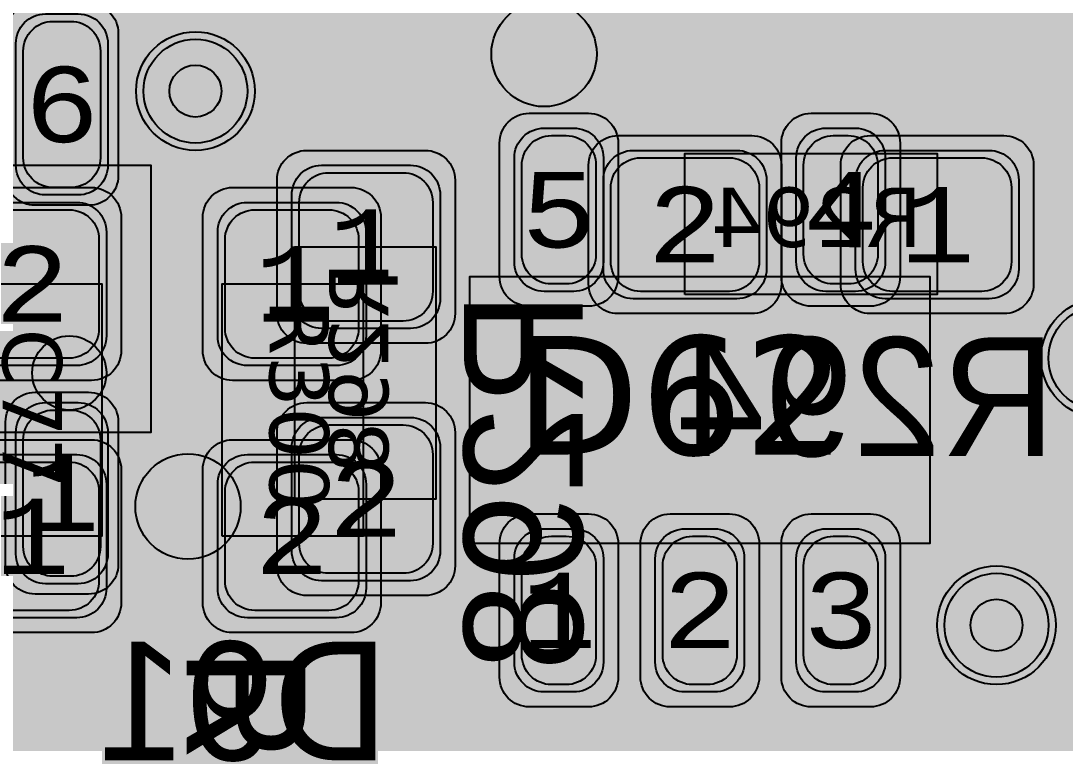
# Model space of a CAD drawing. Extents: x -28 to 199, y -61 to 255.
# Drawn here: x 108.42 to 115.46, y 153.51 to 158.37 of the extents above; entities that cross this region are included whole.
import ezdxf
from ezdxf.enums import TextEntityAlignment as Align

# ---------------------------------------------------------------- set-up
doc = ezdxf.new("R2010")
doc.units = 0
doc.header["$MEASUREMENT"] = 0
for name, color, linetype in [('ASSEMBLY_OUTLINES_BTM', 191, 'CONTINUOUS'), ('ASSEMBLY_OUTLINES_TOP', 102, 'CONTINUOUS'), ('ASSEMBLY_PART_NUMBERS_BTM', 191, 'CONTINUOUS'), ('ASSEMBLY_PART_NUMBERS_TOP', 102, 'CONTINUOUS'), ('ASSEMBLY_REF_DES_BTM', 191, 'CONTINUOUS'), ('ASSEMBLY_REF_DES_TOP', 102, 'CONTINUOUS'), ('DRILL_DRAWING', 21, 'CONTINUOUS'), ('GENERATED_SILKSCREEN_BTM', 255, 'CONTINUOUS'), ('GENERATED_SILKSCREEN_TOP', 140, 'CONTINUOUS'), ('PART_PADS_SMD_BTM', 10, 'CONTINUOUS'), ('PART_PADS_SMD_TOP', 150, 'CONTINUOUS'), ('PIN_NUMBERS_BTM', 8, 'CONTINUOUS'), ('PIN_NUMBERS_TOP', 8, 'CONTINUOUS'), ('PLACEMENT_OUTLINES_BTM', 222, 'CONTINUOUS'), ('PLACEMENT_OUTLINES_TOP', 130, 'CONTINUOUS'), ('PLANE_DATA_LAYER_TOP', 150, 'CONTINUOUS'), ('PLANE_SHAPES_LAYER_2', 230, 'CONTINUOUS'), ('PLANE_SHAPES_LAYER_3', 81, 'CONTINUOUS'), ('PLANE_SHAPES_LAYER_TOP', 150, 'CONTINUOUS'), ('SILKSCREEN_OUTLINES_BTM', 211, 'CONTINUOUS'), ('SILKSCREEN_OUTLINES_TOP', 150, 'CONTINUOUS'), ('SILKSCREEN_REF_DES_BTM', 211, 'CONTINUOUS'), ('SILKSCREEN_REF_DES_TOP', 150, 'CONTINUOUS'), ('SOLDERMASK_PADS_BTM', 12, 'CONTINUOUS'), ('SOLDERMASK_PADS_TOP', 180, 'CONTINUOUS'), ('SOLDERPASTE_PADS_BTM', 12, 'CONTINUOUS'), ('SOLDERPASTE_PADS_TOP', 180, 'CONTINUOUS'), ('TRACES_LAYER_BOTTOM', 10, 'CONTINUOUS'), ('TRACES_LAYER_TOP', 150, 'CONTINUOUS'), ('VIA_HOLES_LAYER_2', 30, 'CONTINUOUS'), ('VIA_HOLES_LAYER_3', 30, 'CONTINUOUS'), ('VIA_HOLES_LAYER_BOTTOM', 30, 'CONTINUOUS'), ('VIA_HOLES_LAYER_TOP', 30, 'CONTINUOUS'), ('VIA_PADS_LAYER_2', 230, 'CONTINUOUS'), ('VIA_PADS_LAYER_3', 81, 'CONTINUOUS'), ('VIA_PADS_LAYER_BOTTOM', 10, 'CONTINUOUS'), ('VIA_PADS_LAYER_TOP', 150, 'CONTINUOUS')]:
    doc.layers.add(name, color=color, linetype=linetype)
doc.styles.add('COURIER_NEW', font='COUR.TTF')
doc.styles.add('VERDANA', font='verdana.TTF')
doc.styles.add('VERIBEST_GERBER_0', font='txt')

msp = doc.modelspace()

# ---------------------------------------------------------------- hatches: boundary and pattern name
at = {"layer": 'ASSEMBLY_OUTLINES_BTM'}
h = msp.add_hatch(color=256, dxfattribs=at)
edge = h.paths.add_edge_path()
edge.add_arc((108.75, 156), 0.25, 0, 360)
at = {"layer": 'GENERATED_SILKSCREEN_BTM'}
h = msp.add_hatch(color=256, dxfattribs=at)
edge = h.paths.add_edge_path()
edge.add_arc((111.95, 158.15), 0.355, 0, 360)
h = msp.add_hatch(color=256, dxfattribs=at)
edge = h.paths.add_edge_path()
edge.add_arc((109.55, 155.1), 0.355, 0, 360)
at = {"layer": 'PLANE_DATA_LAYER_TOP'}
h = msp.add_hatch(color=256, dxfattribs=at)
h.paths.add_polyline_path([(133, 153.853893, -0.1385740107174842), (132.988731, 153.814013, 0.2825710428868531), (132.988731, 153.185987, -0.1385740107174842), (133, 153.146107), (133, 152.850505, -0.198909955685367), (132.977682, 152.796624), (132.047111, 151.866053, 0.1989122151386141), (131.900664, 151.5125), (131.900664, 149.0762, -0.414213562373095), (131.824464, 149), (116.917122, 149, -0.414213562373095), (116.840922, 149.0762), (116.840922, 149.076201, -0.1989099556853327), (116.86324, 149.130082), (120.011716, 152.278558, -0.2121765103081674), (120.069475, 152.300777, 2.5994044520858672), (119.500777, 152.869475, -0.0127260232625864), (119.500876, 152.865598), (119.500876, 152.865597, -0.1989099556854013), (119.478558, 152.811716), (116.06616, 149.399318, -0.1989133663344485), (116.012278, 149.377), (114.8262, 149.377, -0.414213562373095), (114.75, 149.4532), (114.75, 149.885279, -0.1989099556853327), (114.772318, 149.93916), (117.211716, 152.378558, -0.2121765103082757), (117.269475, 152.400777, 2.5994044520858672), (116.700777, 152.969475, -0.012726023262584), (116.700876, 152.965598), (116.700876, 152.965597, -0.1989099556853327), (116.678558, 152.911716), (114.880082, 151.11324, -0.6681819935815162), (114.75, 151.167121), (114.75, 155.5988, -0.414213562373095), (114.8262, 155.675), (115.246078, 155.675, -0.1860894746345807), (115.29723, 155.65528, 0.1771017640591394), (115.679123, 155.500363, -0.3837047465437007), (115.752483, 155.429575, 0.9653635895788941), (117.75, 155.499999), (117.75, 155.5, 0.4499914754165076), (116.6297, 156.492737, -0.678160657795134), (116.561875, 156.617022, 0.1458601094872009), (116.696178, 156.932387, -0.381510988498814), (116.771893, 157), (121.010758, 157, -0.5383921361414895), (121.080801, 156.893793, 1.2260197911428208), (123, 156.5), (123, 156.500003, 0.0155953760003394), (122.998055, 156.562339, -0.0155850900867968), (122.997907, 156.567086), (122.997907, 156.56709, -0.6681819935816116), (123.127989, 156.620971), (125.050682, 154.698278, -0.1989099556853327), (125.073, 154.644397), (125.073, 153.551853, -0.2121757463619228), (125.04787, 153.4953, 0.2121743865971751), (124.85, 153.050001), (124.85, 153.05, 0.9999999999999999), (126.05, 153.05), (126.05, 153.050001, 0.2121743865971751), (125.85213, 153.4953, -0.212175746361959), (125.827, 153.551853), (125.827, 154.685964, -0.1107558287851341), (125.834298, 154.718505, 0.110755040111671), (125.875, 154.899999), (125.875, 154.9, 0.1989121882725186), (125.75052, 155.20052), (124.081122, 156.869918, -0.1989099556853327), (124.058804, 156.923799), (124.058804, 156.9238, -0.414213562373095), (124.135004, 157), (125.760758, 157, -0.5383921361414895), (125.830801, 156.893793, 1.5163124244314565), (127.669199, 156.893793, -0.5383921361414894), (127.739242, 157), (128.1738, 157, -0.414213562373095), (128.25, 156.9238), (128.25, 156.3, 0.414213562373095), (128.7, 155.85), (129.3, 155.85, 0.414213562373095), (129.75, 156.3), (129.75, 156.9238, -0.414213562373095), (129.8262, 157), (130.5238, 157, -0.414213562373095), (130.6, 156.9238), (130.6, 156.7, 0.414213562373095), (131.05, 156.25), (131.75, 156.25, 0.3241649784330002), (132.177594, 156.559774, -0.7244577928817454), (132.322406, 156.559774, 0.3241649784330001), (132.75, 156.25), (132.9238, 156.25, -0.414213562373095), (133, 156.1738)], flags=0)
h.paths.add_polyline_path([(129.20000000000002, 153.2, -0.9999999999999999), (130.4, 153.2, -0.9999999999999999)], flags=0)
h.paths.add_polyline_path([(130.9, 153.5, -0.9999999999999999), (132.1, 153.5, -0.9999999999999999)], flags=0)
at = {"layer": 'PLANE_SHAPES_LAYER_2'}
h = msp.add_hatch(color=256, dxfattribs=at)
h.paths.add_polyline_path([(169.5, 129.25), (149.5, 129.25), (142.25, 122), (142.25, 90.5), (147.5, 90.5), (147.5, 80), (154, 80), (154, 69.25), (131.75, 69.25), (131.75, 73.25), (121.25, 73.25), (121.25, 81), (110.5, 81), (110.5, 125.75), (106.5, 125.75), (106.5, 128.75), (93.5, 128.75), (93.5, 120.25), (91.75, 120.25), (91.75, 121.5), (80, 121.5), (80, 118.25), (73.25, 118.25), (73.25, 124.5), (67.5, 124.5), (67.5, 128), (57.75, 128), (57.75, 120.25), (55.25, 120.25), (55.25, 121.5), (47.5, 121.5), (47.5, 119), (35, 119), (35, 134.75), (32.75, 134.75), (32.75, 159.75), (29.25, 159.75), (29.25, 175.25), (22.5, 175.25), (22.5, 195.25), (17.25, 195.25), (17.25, 198), (22.5, 198), (22.5, 216.5), (40.25, 216.5), (40.25, 235.5), (54.5, 235.5), (54.5, 254), (87.25, 254), (87.25, 236.25), (86.25, 236.25), (86.25, 228.75), (81, 228.75), (81, 218.75), (95.25, 218.75), (95.25, 194.5), (87, 194.5), (87, 172), (131.1, 172), (131.1, 208.75), (115.5, 208.75), (115.5, 213.75), (106.75, 213.75), (106.75, 218.75), (110.25, 222.25), (110.25, 226.25), (142.5, 226.25), (142.5, 221.5), (160.5, 221.5), (160.5, 240.75), (169.5, 240.75)])
h.paths.add_polyline_path([(35.5, 149.5), (41.75, 149.5), (41.75, 152), (39.25, 152), (39.25, 154), (37.75, 154), (37.75, 152), (35.5, 152)], flags=16)
h.paths.add_polyline_path([(37.5, 125.75), (37.5, 128.75), (42.75, 128.75), (42.75, 125.75)], flags=16)
h.paths.add_polyline_path([(52, 127.75), (52, 130.75), (54.25, 130.75), (54.25, 127.75)], flags=16)
h.paths.add_polyline_path([(50.75, 219.5), (50.75, 226.5), (71.75, 226.5), (71.75, 219.5)], flags=16)
h.paths.add_polyline_path([(66.5, 150.75), (66.5, 177.5), (72.25, 177.5), (72.25, 150.75)], flags=16)
h.paths.add_polyline_path([(47.25, 185.25), (73, 185.25), (73, 188.25), (70.25, 188.25), (70.25, 191), (47.25, 191)], flags=16)
h.paths.add_polyline_path([(84.5, 208), (84.5, 212.75), (85, 212.75), (85, 208)], flags=16)
h.paths.add_polyline_path([(61.5, 137.25), (87.75, 137.25), (87.75, 140.5), (84.75, 140.5), (84.75, 143), (61.5, 143)], flags=16)
h.paths.add_polyline_path([(88.75, 127), (88.75, 130), (91, 130), (91, 127)], flags=16)
h.paths.add_polyline_path([(85.5, 130.25), (85.5, 132.5), (91, 132.5), (91, 130.25)], flags=16)
h.paths.add_polyline_path([(108.75, 142.25), (135.75, 142.25), (135.75, 145.75), (132.25, 145.75), (132.25, 149), (108.75, 149)], flags=16)
h.paths.add_polyline_path([(114.25, 126.75), (140.75, 126.75), (140.75, 129.75), (137.25, 129.75), (137.25, 133), (114.25, 133)], flags=16)
h.paths.add_polyline_path([(155.25, 180.25), (166.25, 180.25), (166.25, 186.25), (152.25, 186.25), (152.25, 183), (155.25, 183)], flags=16)
at = {"layer": 'PLANE_SHAPES_LAYER_3'}
h = msp.add_hatch(color=256, dxfattribs=at)
h.paths.add_polyline_path([(169.5, 129.25), (149.5, 129.25), (142.25, 122), (142.25, 90.5), (147.5, 90.5), (147.5, 80), (154, 80), (154, 69.25), (131.75, 69.25), (131.75, 73.25), (121.25, 73.25), (121.25, 81), (110.5, 81), (110.5, 125.75), (106.5, 125.75), (106.5, 128.75), (93.5, 128.75), (93.5, 120.25), (91.75, 120.25), (91.75, 121.5), (80, 121.5), (80, 118.25), (73.25, 118.25), (73.25, 124.5), (67.5, 124.5), (67.5, 127.75), (58.25, 127.75), (58.25, 130.25), (88.75, 130.25), (88.75, 127), (91, 127), (91, 132.5), (55, 132.5), (55, 131.25), (52, 131.25), (52, 127.75), (55, 127.75), (55, 127.25), (57.75, 127.25), (57.75, 120.25), (55.25, 120.25), (55.25, 121.5), (47.5, 121.5), (47.5, 119), (35, 119), (35, 134.75), (32.75, 134.75), (32.75, 159.75), (29.25, 159.75), (29.25, 175.25), (22.5, 175.25), (22.5, 195.25), (17.25, 195.25), (17.25, 198), (22.5, 198), (22.5, 216.5), (40.25, 216.5), (40.25, 235.5), (54.5, 235.5), (54.5, 254), (87.25, 254), (87.25, 236.25), (86.25, 236.25), (86.25, 228.75), (81, 228.75), (81, 218.75), (95.25, 218.75), (95.25, 194.5), (87, 194.5), (87, 172), (131.1, 172), (131.1, 208.75), (115.5, 208.75), (115.5, 213.75), (106.75, 213.75), (106.75, 218.75), (110.25, 222.25), (110.25, 226.25), (142.5, 226.25), (142.5, 221.5), (160.5, 221.5), (160.5, 240.75), (169.5, 240.75)])
h.paths.add_polyline_path([(35.5, 149.5), (41.75, 149.5), (41.75, 152), (39.25, 152), (39.25, 154), (37.75, 154), (37.75, 152), (35.5, 152)], flags=16)
h.paths.add_polyline_path([(37.5, 125.75), (37.5, 128.75), (42.75, 128.75), (42.75, 125.75)], flags=16)
h.paths.add_polyline_path([(50.75, 219.5), (50.75, 226.5), (71.75, 226.5), (71.75, 219.5)], flags=16)
h.paths.add_polyline_path([(66.5, 150.75), (66.5, 177.5), (72.25, 177.5), (72.25, 150.75)], flags=16)
h.paths.add_polyline_path([(47.25, 185.25), (73, 185.25), (73, 188.25), (70.25, 188.25), (70.25, 191), (47.25, 191)], flags=16)
h.paths.add_polyline_path([(84.5, 208), (84.5, 212.75), (85, 212.75), (85, 208)], flags=16)
h.paths.add_polyline_path([(61.5, 137.25), (87.75, 137.25), (87.75, 140.5), (84.75, 140.5), (84.75, 143), (61.5, 143)], flags=16)
h.paths.add_polyline_path([(108.75, 142.25), (135.75, 142.25), (135.75, 145.75), (132.25, 145.75), (132.25, 149), (108.75, 149)], flags=16)
h.paths.add_polyline_path([(114.25, 126.75), (140.75, 126.75), (140.75, 129.75), (137.25, 129.75), (137.25, 133), (114.25, 133)], flags=16)
h.paths.add_polyline_path([(155.25, 180.25), (166.25, 180.25), (166.25, 186.25), (152.25, 186.25), (152.25, 183), (155.25, 183)], flags=16)
at = {"layer": 'SILKSCREEN_OUTLINES_BTM'}
h = msp.add_hatch(color=256, dxfattribs=at)
edge = h.paths.add_edge_path()
edge.add_arc((111.95, 158.15), 0.355, 0, 360)
h = msp.add_hatch(color=256, dxfattribs=at)
edge = h.paths.add_edge_path()
edge.add_arc((109.55, 155.1), 0.355, 0, 360)
at = {"layer": 'VIA_HOLES_LAYER_2'}
h = msp.add_hatch(color=256, dxfattribs=at)
edge = h.paths.add_edge_path()
edge.add_arc((109.6, 157.9), 0.175, 0, 360)
h = msp.add_hatch(color=256, dxfattribs=at)
edge = h.paths.add_edge_path()
edge.add_arc((115, 154.3), 0.175, 0, 360)
at = {"layer": 'VIA_HOLES_LAYER_3'}
h = msp.add_hatch(color=256, dxfattribs=at)
edge = h.paths.add_edge_path()
edge.add_arc((109.6, 157.9), 0.175, 0, 360)
h = msp.add_hatch(color=256, dxfattribs=at)
edge = h.paths.add_edge_path()
edge.add_arc((115, 154.3), 0.175, 0, 360)
at = {"layer": 'VIA_HOLES_LAYER_BOTTOM'}
h = msp.add_hatch(color=256, dxfattribs=at)
edge = h.paths.add_edge_path()
edge.add_arc((109.6, 157.9), 0.175, 0, 360)
h = msp.add_hatch(color=256, dxfattribs=at)
edge = h.paths.add_edge_path()
edge.add_arc((115, 154.3), 0.175, 0, 360)
at = {"layer": 'VIA_HOLES_LAYER_TOP'}
h = msp.add_hatch(color=256, dxfattribs=at)
edge = h.paths.add_edge_path()
edge.add_arc((109.6, 157.9), 0.175, 0, 360)
h = msp.add_hatch(color=256, dxfattribs=at)
edge = h.paths.add_edge_path()
edge.add_arc((115, 154.3), 0.175, 0, 360)

# ---------------------------------------------------------------- linework, layer by layer
at = {"layer": 'ASSEMBLY_OUTLINES_BTM'}
for points in [[(112.9, 156.53), (112.9, 157.48), (114.6, 157.48), (114.6, 156.53)], [(110.27, 155.15), (110.27, 156.85), (111.22, 156.85), (111.22, 155.15)]]:
    msp.add_lwpolyline(points, close=True, dxfattribs=at)
at = {"layer": 'ASSEMBLY_OUTLINES_BTM', "const_width": 0.1}
msp.add_lwpolyline([(106.2, 155.6), (106.2, 157.4), (109.3, 157.4), (109.3, 155.6)], close=True, dxfattribs=at)
at = {"layer": 'ASSEMBLY_OUTLINES_BTM'}
msp.add_circle((108.75, 156), 0.25, dxfattribs=at)
at = {"layer": 'ASSEMBLY_OUTLINES_TOP', "const_width": 0.1}
msp.add_lwpolyline([(111.45, 154.85), (111.45, 156.65), (114.55, 156.65), (114.55, 154.85)], close=True, dxfattribs=at)
at = {"layer": 'ASSEMBLY_OUTLINES_TOP'}
for points in [[(108.02, 154.9), (108.02, 156.6), (108.97, 156.6), (108.97, 154.9)], [(109.78, 154.9), (109.78, 156.6), (110.73, 156.6), (110.73, 154.9)]]:
    msp.add_lwpolyline(points, close=True, dxfattribs=at)
at = {"layer": 'GENERATED_SILKSCREEN_BTM', "const_width": 0.15}
for points in [[(114.042098, 157.480005, 1.22306e-05), (114.042089, 157.479995), (113.457911, 157.479995, 1.22306e-05), (113.457902, 157.480005), (114.042098, 157.480005)], [(109.300005, 155.6, -0.4142135624), (109.3, 155.599995), (109.085, 155.599995), (109.085, 155.6), (109.085, 155.600005), (109.299995, 155.600005), (109.299995, 157.399995), (109.085, 157.399995), (109.085, 157.4), (109.085, 157.400005), (109.3, 157.400005, -0.4142135624), (109.300005, 157.4), (109.300005, 155.6)], [(114.033844, 156.529995), (113.466156, 156.529995, 1.1642e-05), (113.466164, 156.530005), (114.033836, 156.530005, 1.1642e-05), (114.033844, 156.529995)], [(110.270005, 155.707911, 1.22306e-05), (110.269995, 155.707902), (110.269995, 156.292098, 1.22306e-05), (110.270005, 156.292089), (110.270005, 155.707911)], [(111.220005, 155.716156, 1.1642e-05), (111.219995, 155.716164), (111.219995, 156.283836, 1.1642e-05), (111.220005, 156.283844), (111.220005, 155.716156)], [(115.292805, 155.442399), (115.291205, 155.435999, -0.1622776613), (115.291204, 155.435996), (115.287204, 155.431996, -0.2617450021), (115.287199, 155.431995), (115.282404, 155.429597, -0.1845275529), (115.282401, 155.429595), (115.276801, 155.428795, -0.095414573), (115.276799, 155.428795), (115.270401, 155.429595, -0.1454891695), (115.270398, 155.429595), (115.264799, 155.431995, -0.1622776602), (115.264796, 155.431996), (115.260796, 155.435996, -0.1622776609), (115.260795, 155.435999), (115.259195, 155.442399), (115.259195, 155.810395), (114.883204, 155.810395), (114.752005, 155.437598, -0.2052577021), (114.752002, 155.437595), (114.748805, 155.432, -0.2534505533), (114.748802, 155.431996), (114.743204, 155.428797, -0.1845275529), (114.743201, 155.428795), (114.737601, 155.427995, -0.0954145724), (114.737599, 155.427995), (114.731999, 155.429595, -0.1845275529), (114.731996, 155.429597), (114.727201, 155.431995, -0.2617450015), (114.727196, 155.431996), (114.723196, 155.435996, -0.1622776609), (114.723195, 155.435999), (114.721595, 155.441599), (114.721595, 155.441601), (114.722395, 155.448001), (114.722395, 155.448002), (114.853594, 155.820799), (114.725597, 155.922396), (114.723198, 155.923995, -0.2534505541), (114.723195, 155.923999), (114.722395, 155.927997, -0.049388989), (114.722395, 155.927998), (114.720795, 155.931998), (114.720795, 155.931999), (114.719995, 155.935999), (114.719995, 156.100801), (114.720795, 156.104801, -0.1622776602), (114.720796, 156.104804), (114.722395, 156.107202), (114.722395, 156.1096, -0.2133768066), (114.722396, 156.109604), (114.723196, 156.110404, -0.2617450021), (114.723201, 156.110405), (114.724797, 156.111203), (114.725595, 156.1128, -0.2360679778), (114.725597, 156.112804), (114.861596, 156.223203, -0.1622776594), (114.861598, 156.223205), (114.865598, 156.224805, -0.099019513), (114.8656, 156.224805), (114.868799, 156.225605), (114.871999, 156.226405, -0.0990195136), (114.872001, 156.226405), (115.275199, 156.226405, -0.0990195136), (115.275201, 156.226405), (115.282401, 156.224805, -0.184527552), (115.282404, 156.224803), (115.287203, 156.220804, -0.0710678117), (115.287204, 156.220803), (115.291155, 156.216062, 6.8851e-06), (115.291151, 156.216051), (115.287196, 156.220796), (115.282398, 156.224795), (115.275199, 156.226395), (114.872001, 156.226395), (114.868801, 156.225595), (114.865603, 156.224795, -0.049388989), (114.865602, 156.224795), (114.861602, 156.223195), (114.725603, 156.112796), (114.724805, 156.1112, -0.2534505542), (114.724802, 156.111196), (114.723205, 156.110397, -0.0710678119), (114.723204, 156.110396), (114.722405, 156.109597), (114.722405, 156.1072, -0.1622776597), (114.722404, 156.107197), (114.720805, 156.104798), (114.720005, 156.100799), (114.720005, 155.936001), (114.720805, 155.932003, -0.0493889889), (114.720805, 155.932002), (114.722405, 155.928002), (114.722405, 155.928001), (114.723205, 155.924003), (114.725603, 155.922404), (114.853602, 155.820805, -0.3066784421), (114.853605, 155.8208), (114.853605, 155.820798), (114.722405, 155.447998), (114.721605, 155.4416), (114.723204, 155.436004), (114.727204, 155.432004, -0.0710678114), (114.727205, 155.432003), (114.732, 155.429605, -0.0493889887), (114.732001, 155.429605), (114.7376, 155.428005), (114.743199, 155.428805, -0.0493889887), (114.7432, 155.428805), (114.748797, 155.432003), (114.751995, 155.4376), (114.751995, 155.437602), (114.883195, 155.810402, -0.3615435626), (114.883201, 155.810405), (115.2592, 155.810405, -0.4142135624), (115.259205, 155.8104), (115.259205, 155.442401), (115.260804, 155.436004), (115.264804, 155.432004), (115.270402, 155.429605), (115.2768, 155.428805), (115.282399, 155.429605, -0.0493889887), (115.2824, 155.429605), (115.287195, 155.432003, -0.0710678114), (115.287196, 155.432004), (115.291196, 155.436004), (115.292795, 155.442401), (115.292795, 155.978307, 2.02835e-05), (115.292805, 155.978274), (115.292805, 155.442399)]]:
    msp.add_lwpolyline(points, format="xyb", dxfattribs=at)
for points in [[(111.7108, 155.8752), (111.7092, 155.8728), (111.7052, 155.872), (111.7012, 155.8696), (111.6972, 155.8696), (111.5324, 155.8696), (111.5284, 155.8696), (111.526, 155.872), (111.5236, 155.872), (111.5228, 155.8728), (111.522, 155.8736), (111.5196, 155.8752), (111.41, 156.0112), (111.4084, 156.0152), (111.4076, 156.0176), (111.4068, 156.0216), (111.4068, 156.4248), (111.4084, 156.432), (111.4124, 156.436), (111.4172, 156.4408), (111.4228, 156.4424), (112.1908, 156.4424), (112.1972, 156.4408), (112.2012, 156.4368), (112.2036, 156.432), (112.2044, 156.4264), (112.2036, 156.42), (112.2012, 156.4144), (112.1972, 156.4104), (112.1908, 156.4088), (111.8228, 156.4088), (111.8228, 156.0328), (112.1956, 155.9016), (112.2012, 155.8984), (112.2044, 155.8928), (112.2052, 155.8864), (112.2036, 155.8816), (112.2012, 155.8768), (112.1964, 155.8728), (112.1916, 155.8704), (112.1852, 155.872), (111.8124, 156.0032), (111.7108, 155.8752)], [(111.4396, 156.4088), (111.4396, 156.0256), (111.5404, 155.9016), (111.6892, 155.9016), (111.7908, 156.0256), (111.7908, 156.4088), (111.4396, 156.4088)], [(112.5384, 155.4424), (112.5376, 155.436), (112.5336, 155.432), (112.528, 155.4296), (112.5224, 155.4288), (112.5168, 155.4296), (112.512, 155.432), (112.508, 155.436), (112.5064, 155.4424), (112.5064, 155.6848), (112.4688, 155.6848), (112.4632, 155.6864), (112.4584, 155.6896), (112.456, 155.6952), (112.4552, 155.7008), (112.456, 155.7072), (112.4584, 155.7128), (112.4632, 155.7168), (112.4688, 155.7176), (112.5064, 155.7176), (112.5064, 156.188), (112.5072, 156.192), (112.5096, 156.1952), (112.5128, 156.1984), (112.5168, 156.2008), (112.5216, 156.2024), (112.5264, 156.2032), (112.5304, 156.2024), (112.5344, 156.1992), (113.02, 155.7136), (113.0232, 155.7088), (113.0248, 155.704), (113.024, 155.6992), (113.0208, 155.6936), (113.0192, 155.6896), (113.016, 155.6872), (113.0128, 155.6856), (113.0088, 155.6848), (112.5384, 155.6848), (112.5384, 155.4424)], [(112.9688, 155.7176), (112.5384, 156.1464), (112.5384, 155.7176), (112.9688, 155.7176)], [(113.6384, 155.4296), (113.7728, 155.5392), (113.7752, 155.5408), (113.7768, 155.5432), (113.7776, 155.548), (113.7768, 155.5536), (113.7744, 155.5592), (113.7704, 155.5632), (113.7656, 155.5664), (113.76, 155.5672), (113.7544, 155.5656), (113.624, 155.4592), (113.3656, 155.4592), (113.2408, 155.56), (113.2408, 155.8472), (113.3496, 155.7592), (113.3528, 155.7576), (113.3536, 155.7568), (113.356, 155.756), (113.3592, 155.756), (113.6288, 155.756), (113.632, 155.756), (113.6368, 155.7576), (113.6384, 155.7592), (113.7728, 155.868), (113.7752, 155.8688), (113.776, 155.8704), (113.7776, 155.8728), (113.7792, 155.8784), (113.78, 155.8816), (113.78, 156.1008), (113.7792, 156.1048), (113.7776, 156.108), (113.776, 156.1104), (113.7752, 156.1112), (113.7728, 156.1136), (113.6384, 156.2232), (113.6352, 156.224), (113.6336, 156.2248), (113.632, 156.2256), (113.6288, 156.2264), (113.3592, 156.2264), (113.356, 156.2256), (113.3544, 156.2248), (113.352, 156.224), (113.3488, 156.2232), (113.2144, 156.1136), (113.212, 156.1096), (113.2112, 156.1064), (113.2096, 156.104), (113.2088, 156.1008), (113.2088, 155.552), (113.2096, 155.5496), (113.2112, 155.544), (113.212, 155.5424), (113.2144, 155.5392), (113.3488, 155.4296), (113.3528, 155.428), (113.3536, 155.4272), (113.356, 155.4272), (113.3568, 155.4264), (113.3576, 155.4264), (113.3592, 155.4264), (113.6288, 155.4264), (113.632, 155.4272), (113.6352, 155.428), (113.6384, 155.4296)], [(113.7472, 156.0928), (113.7472, 155.8896), (113.624, 155.788), (113.3656, 155.788), (113.2408, 155.8896), (113.2408, 156.0928), (113.3656, 156.1936), (113.624, 156.1936), (113.7472, 156.0928)], [(114.1048, 156.2232), (113.9704, 156.1136), (113.968, 156.1096), (113.9672, 156.1064), (113.9656, 156.104), (113.9648, 156.1008), (113.9648, 155.9912), (113.9656, 155.988), (113.9672, 155.9832), (113.968, 155.9792), (113.9704, 155.9776), (114.5032, 155.5448), (114.5032, 155.4592), (113.9808, 155.4592), (113.9752, 155.4576), (113.9704, 155.4544), (113.968, 155.4488), (113.9672, 155.4424), (113.968, 155.4368), (113.9704, 155.4312), (113.9752, 155.428), (113.9808, 155.4264), (114.52, 155.4264), (114.5264, 155.428), (114.5304, 155.432), (114.5344, 155.436), (114.536, 155.4424), (114.536, 155.552), (114.5352, 155.5544), (114.5336, 155.56), (114.532, 155.5624), (114.5312, 155.564), (114.5288, 155.5656), (113.9968, 155.9992), (113.9968, 156.0928), (114.1216, 156.1936), (114.38, 156.1936), (114.5104, 156.0872), (114.516, 156.0856), (114.5216, 156.0864), (114.5264, 156.0888), (114.5304, 156.0936), (114.5328, 156.0984), (114.5336, 156.104), (114.5328, 156.1096), (114.5312, 156.112), (114.5288, 156.1136), (114.3944, 156.2232), (114.3912, 156.224), (114.3896, 156.2248), (114.388, 156.2256), (114.3848, 156.2264), (114.1152, 156.2264), (114.112, 156.2256), (114.1104, 156.2248), (114.108, 156.224), (114.1048, 156.2232)], [(115.2592, 156.1936), (114.8768, 156.1936), (114.752, 156.0928), (114.752, 155.944), (114.8768, 155.8424), (115.2592, 155.8424), (115.2592, 156.1936)], [(111.41, 155.2544), (111.5196, 155.12), (111.5236, 155.1176), (111.5268, 155.1168), (111.5292, 155.1152), (111.5324, 155.1144), (111.642, 155.1144), (111.6444, 155.1152), (111.65, 155.1168), (111.654, 155.1176), (111.6556, 155.12), (112.0884, 155.6528), (112.174, 155.6528), (112.174, 155.1304), (112.1756, 155.1248), (112.1788, 155.12), (112.1844, 155.1176), (112.1908, 155.1168), (112.1964, 155.1176), (112.202, 155.12), (112.2052, 155.1248), (112.2068, 155.1304), (112.2068, 155.6696), (112.2052, 155.676), (112.2012, 155.68), (112.1972, 155.684), (112.1908, 155.6856), (112.0812, 155.6856), (112.0788, 155.6848), (112.0732, 155.6832), (112.0708, 155.6816), (112.0692, 155.68), (112.0676, 155.6784), (111.634, 155.1464), (111.5404, 155.1464), (111.4396, 155.2712), (111.4396, 155.5296), (111.546, 155.66), (111.5476, 155.6656), (111.5468, 155.6704), (111.5444, 155.676), (111.5396, 155.6792), (111.5348, 155.6824), (111.5292, 155.6832), (111.5236, 155.6824), (111.5196, 155.6784), (111.41, 155.544), (111.4092, 155.5408), (111.4084, 155.5384), (111.4076, 155.5376), (111.4068, 155.5344), (111.4068, 155.2648), (111.4076, 155.2616), (111.4076, 155.2608), (111.4084, 155.26), (111.4092, 155.2576), (111.41, 155.2544)], [(112.2036, 154.788), (112.094, 154.9224), (112.09, 154.9264), (112.0852, 154.9272), (112.0796, 154.9264), (112.074, 154.9232), (112.07, 154.92), (112.0668, 154.9144), (112.066, 154.9096), (112.0676, 154.904), (112.174, 154.7736), (112.174, 154.5152), (112.0732, 154.3904), (111.786, 154.3904), (111.874, 154.4992), (111.8756, 154.5024), (111.8764, 154.5032), (111.8772, 154.5056), (111.8772, 154.5088), (111.8772, 154.7784), (111.8772, 154.7816), (111.8756, 154.7864), (111.874, 154.788), (111.7652, 154.9224), (111.7644, 154.924), (111.7628, 154.9256), (111.7604, 154.9272), (111.7548, 154.9288), (111.7516, 154.9296), (111.5324, 154.9296), (111.5284, 154.9288), (111.5252, 154.9272), (111.5228, 154.9256), (111.522, 154.924), (111.5196, 154.9224), (111.41, 154.788), (111.4092, 154.7848), (111.4084, 154.7824), (111.4076, 154.7816), (111.4068, 154.7784), (111.4068, 154.5088), (111.4076, 154.5056), (111.4076, 154.5048), (111.4084, 154.504), (111.4092, 154.5016), (111.41, 154.4984), (111.5196, 154.364), (111.5236, 154.3616), (111.5268, 154.3608), (111.5292, 154.3592), (111.5324, 154.3584), (112.0812, 154.3584), (112.0836, 154.3592), (112.0892, 154.3608), (112.0908, 154.3616), (112.094, 154.364), (112.2036, 154.4984), (112.2052, 154.5024), (112.206, 154.5032), (112.206, 154.5048), (112.2068, 154.5064), (112.2068, 154.5072), (112.2068, 154.5088), (112.2068, 154.7784), (112.206, 154.7816), (112.2052, 154.7848), (112.2036, 154.788)], [(111.5404, 154.8968), (111.7436, 154.8968), (111.8452, 154.7736), (111.8452, 154.5152), (111.7436, 154.3904), (111.5404, 154.3904), (111.4396, 154.5152), (111.4396, 154.7736), (111.5404, 154.8968)], [(108.9936, 153.4092), (108.9936, 154.1604), (108.9944, 154.166), (108.9968, 154.17), (109.0008, 154.1724), (109.0064, 154.1732), (109.0104, 154.174), (109.0144, 154.174), (109.0176, 154.1724), (109.0208, 154.1692), (109.1768, 153.95), (109.1784, 153.9468), (109.1792, 153.9444), (109.1792, 153.9388), (109.1768, 153.934), (109.1728, 153.93), (109.168, 153.9268), (109.1624, 153.9252), (109.1592, 153.9252), (109.1568, 153.926), (109.1528, 153.9308), (109.0248, 154.11), (109.0248, 153.4092)], [(109.6216, 153.4092), (109.4968, 153.51), (109.4968, 153.7972), (109.6056, 153.7092), (109.6088, 153.7076), (109.6096, 153.7068), (109.612, 153.706), (109.6152, 153.706), (109.8848, 153.706), (109.888, 153.706), (109.8928, 153.7076), (109.8944, 153.7092), (110.0288, 153.818), (110.0312, 153.8188), (110.032, 153.8204), (110.0336, 153.8228), (110.0352, 153.8284), (110.036, 153.8316), (110.036, 154.0508), (110.0352, 154.0548), (110.0336, 154.058), (110.032, 154.0604), (110.0312, 154.0612), (110.0288, 154.0636), (109.8944, 154.1732), (109.8912, 154.174), (109.8896, 154.1748), (109.888, 154.1756), (109.8848, 154.1764), (109.6152, 154.1764), (109.612, 154.1756), (109.6104, 154.1748), (109.608, 154.174), (109.6048, 154.1732), (109.4704, 154.0636), (109.468, 154.0596), (109.4672, 154.0564), (109.4656, 154.054), (109.4648, 154.0508), (109.4648, 153.502), (109.4656, 153.4996), (109.4672, 153.494), (109.468, 153.4924), (109.4704, 153.4892), (109.6048, 153.3796)], [(110.3616, 153.3796), (110.2264, 153.4892), (110.224, 153.4924), (110.2232, 153.494), (110.2216, 153.498), (110.2208, 153.502), (110.2208, 154.0508), (110.2216, 154.0548), (110.2232, 154.0572), (110.2232, 154.0596), (110.2248, 154.0604), (110.2256, 154.0612), (110.2264, 154.0628), (110.3616, 154.1732)], [(110.3616, 154.1732), (110.3656, 154.1748), (110.3688, 154.1756), (110.372, 154.1764), (110.7768, 154.1764), (110.7824, 154.1748), (110.7872, 154.1708), (110.7912, 154.166), (110.7928, 154.1604), (110.7928, 153.3924)], [(110.0032, 154.0428), (110.0032, 153.8396), (109.88, 153.738), (109.6216, 153.738), (109.4968, 153.8396), (109.4968, 154.0428), (109.6216, 154.1436), (109.88, 154.1436), (110.0032, 154.0428)], [(110.7592, 154.1436), (110.3776, 154.1436), (110.2528, 154.0428), (110.2528, 153.51), (110.3776, 153.4092), (110.7592, 153.4092), (110.7592, 154.1436)], [(111.702, 153.6368), (111.7788, 153.6624), (111.8556, 153.6368), (111.858, 153.6368), (111.8612, 153.636), (112.1084, 153.636), (112.1108, 153.636), (112.1132, 153.6368), (112.1164, 153.6376), (112.1196, 153.6408), (112.202, 153.7208), (112.2052, 153.724), (112.206, 153.7288), (112.2068, 153.732), (112.2068, 154.0256), (112.2068, 154.028), (112.206, 154.0304), (112.2052, 154.0336), (112.202, 154.0368), (112.1196, 154.1168), (112.1164, 154.12), (112.1132, 154.1216), (112.1084, 154.1216), (111.8612, 154.1216), (111.858, 154.1216), (111.8564, 154.1216), (111.8556, 154.1208), (111.7788, 154.0952), (111.702, 154.1208), (111.7012, 154.1216), (111.6964, 154.1216), (111.5044, 154.1216), (111.5012, 154.1216), (111.4972, 154.12), (111.4932, 154.1168), (111.4108, 154.0368), (111.4084, 154.0336), (111.4076, 154.0304), (111.4068, 154.028), (111.4068, 154.0256), (111.4068, 153.732), (111.4076, 153.7288), (111.4084, 153.724), (111.4108, 153.7208), (111.4932, 153.6408), (111.498, 153.6376), (111.5012, 153.6368), (111.5044, 153.636), (111.6964, 153.636), (111.6996, 153.636), (111.7012, 153.6368), (111.702, 153.6368)], [(111.5132, 154.0896), (111.6948, 154.0896), (111.7636, 154.068), (111.7636, 153.6912), (111.6948, 153.668), (111.5132, 153.668), (111.4396, 153.7384), (111.4396, 154.0176), (111.5132, 154.0896)], [(111.8644, 154.0896), (112.1012, 154.0896), (112.174, 154.0176), (112.174, 153.7384), (112.1012, 153.668), (111.8644, 153.668), (111.7956, 153.6912), (111.7956, 154.068), (111.8644, 154.0896)], [(109.8944, 153.3796), (110.0288, 153.4892), (110.0312, 153.4908), (110.0328, 153.4932), (110.0336, 153.498), (110.0328, 153.5036), (110.0304, 153.5092), (110.0264, 153.5132), (110.0216, 153.5164), (110.016, 153.5172), (110.0104, 153.5156), (109.88, 153.4092)]]:
    msp.add_lwpolyline(points, dxfattribs=at)
at = {"layer": 'GENERATED_SILKSCREEN_BTM'}
for centre in [(111.95, 158.15), (109.55, 155.1)]:
    msp.add_circle(centre, 0.355, dxfattribs=at)
at = {"layer": 'GENERATED_SILKSCREEN_TOP', "const_width": 0.15}
for points in [[(111.693828, 156.649995), (111.450005, 156.649995), (111.450005, 154.850005), (111.693828, 154.850005, 9.7912e-06), (111.693824, 154.849995), (111.45, 154.849995, -0.4142135624), (111.449995, 154.85), (111.449995, 156.65, -0.4142135624), (111.45, 156.650005), (111.693824, 156.650005, 9.7912e-06), (111.693828, 156.649995)], [(113.593828, 156.649995), (112.406172, 156.649995, 9.7912e-06), (112.406176, 156.650005), (113.593824, 156.650005, 9.7912e-06), (113.593828, 156.649995)], [(114.550005, 154.85, -0.4142135624), (114.55, 154.849995), (114.306176, 154.849995, 9.7912e-06), (114.306172, 154.850005), (114.549995, 154.850005), (114.549995, 156.649995), (114.306172, 156.649995, 9.7912e-06), (114.306176, 156.650005), (114.55, 156.650005, -0.4142135624), (114.550005, 156.65), (114.550005, 154.85)], [(108.970005, 155.466156, 1.1642e-05), (108.969995, 155.466164), (108.969995, 156.033836, 1.1642e-05), (108.970005, 156.033844), (108.970005, 155.466156)], [(109.780005, 155.466164, 1.1642e-05), (109.779995, 155.466156), (109.779995, 156.033844, 1.1642e-05), (109.780005, 156.033836), (109.780005, 155.466164)], [(110.730005, 155.457902, 1.22306e-05), (110.729995, 155.457911), (110.729995, 156.042089, 1.22306e-05), (110.730005, 156.042098), (110.730005, 155.457902)], [(112.643828, 154.850005, 9.7912e-06), (112.643824, 154.849995), (112.406176, 154.849995, 9.7912e-06), (112.406172, 154.850005), (112.643828, 154.850005)], [(113.593828, 154.850005, 9.7912e-06), (113.593824, 154.849995), (113.356176, 154.849995, 9.7912e-06), (113.356172, 154.850005), (113.593828, 154.850005)]]:
    msp.add_lwpolyline(points, format="xyb", dxfattribs=at)
for points in [[(110.0392, 153.4756), (110.0408, 153.4732), (110.0448, 153.4724), (110.0488, 153.47), (110.0528, 153.47), (110.2176, 153.47), (110.2216, 153.47), (110.224, 153.4724), (110.2264, 153.4724), (110.2272, 153.4732), (110.228, 153.474), (110.2304, 153.4756), (110.34, 153.6116), (110.3416, 153.6156), (110.3424, 153.618), (110.3432, 153.622), (110.3432, 154.0252), (110.3416, 154.0324), (110.3376, 154.0364), (110.3336, 154.0412), (110.3272, 154.0428), (109.5592, 154.0428), (109.5528, 154.0412), (109.5488, 154.0372), (109.5464, 154.0324), (109.5456, 154.0268), (109.5464, 154.0204), (109.5488, 154.0148), (109.5528, 154.0108), (109.5592, 154.0092), (109.9272, 154.0092), (109.9272, 153.6332), (109.5544, 153.502), (109.5488, 153.4988), (109.5456, 153.4932), (109.5448, 153.4868), (109.5464, 153.482), (109.5496, 153.4772), (109.5536, 153.4732), (109.5584, 153.4708), (109.5648, 153.4724), (109.9376, 153.6036), (110.0392, 153.4756)], [(110.3104, 154.0092), (110.3104, 153.626), (110.2096, 153.502), (110.0608, 153.502), (109.9592, 153.626), (109.9592, 154.0092), (110.3104, 154.0092)]]:
    msp.add_lwpolyline(points, dxfattribs=at)
at = {"layer": 'PART_PADS_SMD_BTM'}
for points in [[(108.59, 157.2, -0.4142135624), (108.39, 157.4), (108.39, 158.22, -0.4142135624), (108.59, 158.42), (108.81, 158.42, -0.4142135624), (109.01, 158.22), (109.01, 157.4, -0.4142135624), (108.81, 157.2)], [(113.45, 156.7, -0.4142135624), (113.25, 156.5), (112.55, 156.5, -0.4142135624), (112.35, 156.7), (112.35, 157.3, -0.4142135624), (112.55, 157.5), (113.25, 157.5, -0.4142135624), (113.45, 157.3)], [(115.15, 156.7, -0.4142135624), (114.95, 156.5), (114.25, 156.5, -0.4142135624), (114.05, 156.7), (114.05, 157.3, -0.4142135624), (114.25, 157.5), (114.95, 157.5, -0.4142135624), (115.15, 157.3)], [(111.05, 157.4, -0.4142135624), (111.25, 157.2), (111.25, 156.5, -0.4142135624), (111.05, 156.3), (110.45, 156.3, -0.4142135624), (110.25, 156.5), (110.25, 157.2, -0.4142135624), (110.45, 157.4)], [(108.59, 154.58, -0.4142135624), (108.39, 154.78), (108.39, 155.6, -0.4142135624), (108.59, 155.8), (108.81, 155.8, -0.4142135624), (109.01, 155.6), (109.01, 154.78, -0.4142135624), (108.81, 154.58)], [(111.05, 155.7, -0.4142135624), (111.25, 155.5), (111.25, 154.8, -0.4142135624), (111.05, 154.6), (110.45, 154.6, -0.4142135624), (110.25, 154.8), (110.25, 155.5, -0.4142135624), (110.45, 155.7)]]:
    msp.add_lwpolyline(points, format="xyb", close=True, dxfattribs=at)
at = {"layer": 'PART_PADS_SMD_TOP'}
for points in [[(111.95, 156.55, -0.4142135624), (111.75, 156.75), (111.75, 157.45, -0.4142135624), (111.95, 157.65), (112.15, 157.65, -0.4142135624), (112.35, 157.45), (112.35, 156.75, -0.4142135624), (112.15, 156.55)], [(113.85, 156.55, -0.4142135624), (113.65, 156.75), (113.65, 157.45, -0.4142135624), (113.85, 157.65), (114.05, 157.65, -0.4142135624), (114.25, 157.45), (114.25, 156.75, -0.4142135624), (114.05, 156.55)], [(108.2, 156.05, -0.4142135624), (108, 156.25), (108, 156.95, -0.4142135624), (108.2, 157.15), (108.8, 157.15, -0.4142135624), (109, 156.95), (109, 156.25, -0.4142135624), (108.8, 156.05)], [(110.55, 157.15, -0.4142135624), (110.75, 156.95), (110.75, 156.25, -0.4142135624), (110.55, 156.05), (109.95, 156.05, -0.4142135624), (109.75, 156.25), (109.75, 156.95, -0.4142135624), (109.95, 157.15)], [(108.2, 154.35, -0.4142135624), (108, 154.55), (108, 155.25, -0.4142135624), (108.2, 155.45), (108.8, 155.45, -0.4142135624), (109, 155.25), (109, 154.55, -0.4142135624), (108.8, 154.35)], [(110.55, 155.45, -0.4142135624), (110.75, 155.25), (110.75, 154.55, -0.4142135624), (110.55, 154.35), (109.95, 154.35, -0.4142135624), (109.75, 154.55), (109.75, 155.25, -0.4142135624), (109.95, 155.45)], [(111.95, 153.85, -0.4142135624), (111.75, 154.05), (111.75, 154.75, -0.4142135624), (111.95, 154.95), (112.15, 154.95, -0.4142135624), (112.35, 154.75), (112.35, 154.05, -0.4142135624), (112.15, 153.85)], [(112.9, 153.85, -0.4142135624), (112.7, 154.05), (112.7, 154.75, -0.4142135624), (112.9, 154.95), (113.1, 154.95, -0.4142135624), (113.3, 154.75), (113.3, 154.05, -0.4142135624), (113.1, 153.85)], [(113.85, 153.85, -0.4142135624), (113.65, 154.05), (113.65, 154.75, -0.4142135624), (113.85, 154.95), (114.05, 154.95, -0.4142135624), (114.25, 154.75), (114.25, 154.05, -0.4142135624), (114.05, 153.85)]]:
    msp.add_lwpolyline(points, format="xyb", close=True, dxfattribs=at)
at = {"layer": 'PLACEMENT_OUTLINES_BTM'}
for points in [[(112.9, 156.53), (112.9, 157.48), (114.6, 157.48), (114.6, 156.53)], [(106.2, 155.6), (106.2, 157.4), (109.3, 157.4), (109.3, 155.6)], [(110.27, 155.15), (110.27, 156.85), (111.22, 156.85), (111.22, 155.15)]]:
    msp.add_lwpolyline(points, close=True, dxfattribs=at)
at = {"layer": 'PLACEMENT_OUTLINES_TOP'}
for points in [[(111.45, 154.85), (111.45, 156.65), (114.55, 156.65), (114.55, 154.85)], [(108.02, 154.9), (108.02, 156.6), (108.97, 156.6), (108.97, 154.9)], [(109.78, 154.9), (109.78, 156.6), (110.73, 156.6), (110.73, 154.9)]]:
    msp.add_lwpolyline(points, close=True, dxfattribs=at)
at = {"layer": 'PLANE_SHAPES_LAYER_TOP'}
msp.add_solid([(114.75, 149), (133, 149), (114.75, 157), (133, 157)], dxfattribs=at)
at = {"layer": 'SILKSCREEN_OUTLINES_BTM'}
for points in [[(112.9, 156.53), (112.9, 157.48), (114.6, 157.48), (114.6, 156.53)], [(106.2, 155.6), (106.2, 157.4), (109.3, 157.4), (109.3, 155.6)], [(110.27, 155.15), (110.27, 156.85), (111.22, 156.85), (111.22, 155.15)]]:
    msp.add_lwpolyline(points, close=True, dxfattribs=at)
for centre in [(111.95, 158.15), (109.55, 155.1)]:
    msp.add_circle(centre, 0.355, dxfattribs=at)
at = {"layer": 'SILKSCREEN_OUTLINES_TOP'}
for points in [[(111.45, 154.85), (111.45, 156.65), (114.55, 156.65), (114.55, 154.85)], [(108.02, 154.9), (108.02, 156.6), (108.97, 156.6), (108.97, 154.9)], [(109.78, 154.9), (109.78, 156.6), (110.73, 156.6), (110.73, 154.9)]]:
    msp.add_lwpolyline(points, close=True, dxfattribs=at)
at = {"layer": 'SOLDERMASK_PADS_BTM'}
for points in [[(108.52, 157.13, -0.4142135624), (108.32, 157.33), (108.32, 158.29, -0.4142135624), (108.52, 158.49), (108.88, 158.49, -0.4142135624), (109.08, 158.29), (109.08, 157.33, -0.4142135624), (108.88, 157.13)], [(113.55, 156.6, -0.4142135624), (113.35, 156.4), (112.45, 156.4, -0.4142135624), (112.25, 156.6), (112.25, 157.4, -0.4142135624), (112.45, 157.6), (113.35, 157.6, -0.4142135624), (113.55, 157.4)], [(115.25, 156.6, -0.4142135624), (115.05, 156.4), (114.15, 156.4, -0.4142135624), (113.95, 156.6), (113.95, 157.4, -0.4142135624), (114.15, 157.6), (115.05, 157.6, -0.4142135624), (115.25, 157.4)], [(111.15, 157.5, -0.4142135624), (111.35, 157.3), (111.35, 156.4, -0.4142135624), (111.15, 156.2), (110.35, 156.2, -0.4142135624), (110.15, 156.4), (110.15, 157.3, -0.4142135624), (110.35, 157.5)], [(108.52, 154.51, -0.4142135624), (108.32, 154.71), (108.32, 155.67, -0.4142135624), (108.52, 155.87), (108.88, 155.87, -0.4142135624), (109.08, 155.67), (109.08, 154.71, -0.4142135624), (108.88, 154.51)], [(111.15, 155.8, -0.4142135624), (111.35, 155.6), (111.35, 154.7, -0.4142135624), (111.15, 154.5), (110.35, 154.5, -0.4142135624), (110.15, 154.7), (110.15, 155.6, -0.4142135624), (110.35, 155.8)]]:
    msp.add_lwpolyline(points, format="xyb", close=True, dxfattribs=at)
at = {"layer": 'SOLDERMASK_PADS_TOP'}
for points in [[(111.85, 156.45, -0.4142135624), (111.65, 156.65), (111.65, 157.55, -0.4142135624), (111.85, 157.75), (112.25, 157.75, -0.4142135624), (112.45, 157.55), (112.45, 156.65, -0.4142135624), (112.25, 156.45)], [(113.75, 156.45, -0.4142135624), (113.55, 156.65), (113.55, 157.55, -0.4142135624), (113.75, 157.75), (114.15, 157.75, -0.4142135624), (114.35, 157.55), (114.35, 156.65, -0.4142135624), (114.15, 156.45)], [(108.1, 155.95, -0.4142135624), (107.9, 156.15), (107.9, 157.05, -0.4142135624), (108.1, 157.25), (108.9, 157.25, -0.4142135624), (109.1, 157.05), (109.1, 156.15, -0.4142135624), (108.9, 155.95)], [(110.65, 157.25, -0.4142135624), (110.85, 157.05), (110.85, 156.15, -0.4142135624), (110.65, 155.95), (109.85, 155.95, -0.4142135624), (109.65, 156.15), (109.65, 157.05, -0.4142135624), (109.85, 157.25)], [(108.1, 154.25, -0.4142135624), (107.9, 154.45), (107.9, 155.35, -0.4142135624), (108.1, 155.55), (108.9, 155.55, -0.4142135624), (109.1, 155.35), (109.1, 154.45, -0.4142135624), (108.9, 154.25)], [(110.65, 155.55, -0.4142135624), (110.85, 155.35), (110.85, 154.45, -0.4142135624), (110.65, 154.25), (109.85, 154.25, -0.4142135624), (109.65, 154.45), (109.65, 155.35, -0.4142135624), (109.85, 155.55)], [(111.85, 153.75, -0.4142135624), (111.65, 153.95), (111.65, 154.85, -0.4142135624), (111.85, 155.05), (112.25, 155.05, -0.4142135624), (112.45, 154.85), (112.45, 153.95, -0.4142135624), (112.25, 153.75)], [(112.8, 153.75, -0.4142135624), (112.6, 153.95), (112.6, 154.85, -0.4142135624), (112.8, 155.05), (113.2, 155.05, -0.4142135624), (113.4, 154.85), (113.4, 153.95, -0.4142135624), (113.2, 153.75)], [(113.75, 153.75, -0.4142135624), (113.55, 153.95), (113.55, 154.85, -0.4142135624), (113.75, 155.05), (114.15, 155.05, -0.4142135624), (114.35, 154.85), (114.35, 153.95, -0.4142135624), (114.15, 153.75)]]:
    msp.add_lwpolyline(points, format="xyb", close=True, dxfattribs=at)
at = {"layer": 'SOLDERPASTE_PADS_BTM'}
for points in [[(108.64, 157.25, -0.4142135624), (108.44, 157.45), (108.44, 158.17, -0.4142135624), (108.64, 158.37), (108.76, 158.37, -0.4142135624), (108.96, 158.17), (108.96, 157.45, -0.4142135624), (108.76, 157.25)], [(113.4, 156.75, -0.4142135624), (113.2, 156.55), (112.6, 156.55, -0.4142135624), (112.4, 156.75), (112.4, 157.25, -0.4142135624), (112.6, 157.45), (113.2, 157.45, -0.4142135624), (113.4, 157.25)], [(115.1, 156.75, -0.4142135624), (114.9, 156.55), (114.3, 156.55, -0.4142135624), (114.1, 156.75), (114.1, 157.25, -0.4142135624), (114.3, 157.45), (114.9, 157.45, -0.4142135624), (115.1, 157.25)], [(111, 157.35, -0.4142135624), (111.2, 157.15), (111.2, 156.55, -0.4142135624), (111, 156.35), (110.5, 156.35, -0.4142135624), (110.3, 156.55), (110.3, 157.15, -0.4142135624), (110.5, 157.35)], [(108.64, 154.63, -0.4142135624), (108.44, 154.83), (108.44, 155.55, -0.4142135624), (108.64, 155.75), (108.76, 155.75, -0.4142135624), (108.96, 155.55), (108.96, 154.83, -0.4142135624), (108.76, 154.63)], [(111, 155.65, -0.4142135624), (111.2, 155.45), (111.2, 154.85, -0.4142135624), (111, 154.65), (110.5, 154.65, -0.4142135624), (110.3, 154.85), (110.3, 155.45, -0.4142135624), (110.5, 155.65)]]:
    msp.add_lwpolyline(points, format="xyb", close=True, dxfattribs=at)
at = {"layer": 'SOLDERPASTE_PADS_TOP'}
for points in [[(112, 156.6, -0.4142135624), (111.8, 156.8), (111.8, 157.4, -0.4142135624), (112, 157.6), (112.1, 157.6, -0.4142135624), (112.3, 157.4), (112.3, 156.8, -0.4142135624), (112.1, 156.6)], [(113.9, 156.6, -0.4142135624), (113.7, 156.8), (113.7, 157.4, -0.4142135624), (113.9, 157.6), (114, 157.6, -0.4142135624), (114.2, 157.4), (114.2, 156.8, -0.4142135624), (114, 156.6)], [(108.25, 156.1, -0.4142135624), (108.05, 156.3), (108.05, 156.9, -0.4142135624), (108.25, 157.1), (108.75, 157.1, -0.4142135624), (108.95, 156.9), (108.95, 156.3, -0.4142135624), (108.75, 156.1)], [(110.5, 157.1, -0.4142135624), (110.7, 156.9), (110.7, 156.3, -0.4142135624), (110.5, 156.1), (110, 156.1, -0.4142135624), (109.8, 156.3), (109.8, 156.9, -0.4142135624), (110, 157.1)], [(108.25, 154.4, -0.4142135624), (108.05, 154.6), (108.05, 155.2, -0.4142135624), (108.25, 155.4), (108.75, 155.4, -0.4142135624), (108.95, 155.2), (108.95, 154.6, -0.4142135624), (108.75, 154.4)], [(110.5, 155.4, -0.4142135624), (110.7, 155.2), (110.7, 154.6, -0.4142135624), (110.5, 154.4), (110, 154.4, -0.4142135624), (109.8, 154.6), (109.8, 155.2, -0.4142135624), (110, 155.4)], [(112, 153.9, -0.4142135624), (111.8, 154.1), (111.8, 154.7, -0.4142135624), (112, 154.9), (112.1, 154.9, -0.4142135624), (112.3, 154.7), (112.3, 154.1, -0.4142135624), (112.1, 153.9)], [(112.95, 153.9, -0.4142135624), (112.75, 154.1), (112.75, 154.7, -0.4142135624), (112.95, 154.9), (113.05, 154.9, -0.4142135624), (113.25, 154.7), (113.25, 154.1, -0.4142135624), (113.05, 153.9)], [(113.9, 153.9, -0.4142135624), (113.7, 154.1), (113.7, 154.7, -0.4142135624), (113.9, 154.9), (114, 154.9, -0.4142135624), (114.2, 154.7), (114.2, 154.1, -0.4142135624), (114, 153.9)]]:
    msp.add_lwpolyline(points, format="xyb", close=True, dxfattribs=at)
at = {"layer": 'TRACES_LAYER_BOTTOM'}
for points, const_width in [([(122.75, 161.65), (122.75, 158.399135), (122.267144, 157.916279), (115.461031, 157.916279), (114.81, 158.56731), (114.81, 159.05)], 0.35), ([(109.5, 159.4), (109.5, 159.35), (110.75, 158.1)], 0.35), ([(112.9, 157), (112.85, 157), (112.19, 157.66), (112.19, 159.05)], 0.35), ([(110.75, 158.1), (110.75, 156.85)], 0.254), ([(109.6, 157.9), (109.51, 157.81), (108.7, 157.81)], 0.35), ([(116.1, 157), (114.6, 157)], 0.35), ([(115.7, 156.1), (113.370417, 156.1), (112.420417, 155.15), (110.75, 155.15)], 0.35), ([(108.7, 155.19), (109.933, 155.19)], 0.35), ([(109.933, 155.19), (109.973, 155.15), (110.75, 155.15)], 0.254)]:
    msp.add_lwpolyline(points, dxfattribs=dict(at, const_width=const_width))
at = {"layer": 'TRACES_LAYER_TOP'}
for points, const_width in [([(115.070583, 166.791764), (109.6, 161.321181), (109.6, 157.9)], 0.35), ([(110.25, 156.6), (110.25, 160.036712), (110.5, 160.286712), (110.5, 161.1)], 0.254), ([(112.05, 157.1), (112.95, 158), (113.55, 158), (114.7, 159.15)], 0.35), ([(112.05, 157.1), (111.473, 157.1), (111.473, 157.046), (111.027, 156.6), (110.25, 156.6)], 0.35), ([(113.95, 157.1), (113.95, 156.85), (114.7, 156.1), (115.7, 156.1)], 0.35), ([(108.5, 156.6), (110.25, 156.6)], 0.35), ([(108.5, 154.9), (108.5, 154.85), (107.7, 154.05)], 0.35), ([(112.05, 154.4), (111.330576, 154.4), (110.830576, 154.9), (110.25, 154.9)], 0.35), ([(112.05, 154.4), (113, 154.4)], 0.35), ([(113, 154.4), (113, 153.573), (113.1, 153.473), (113.1, 152.5)], 0.35), ([(113.95, 154.4), (114.9, 154.4), (115, 154.3)], 0.254)]:
    msp.add_lwpolyline(points, dxfattribs=dict(at, const_width=const_width))
at = {"layer": 'VIA_HOLES_LAYER_2'}
for centre in [(109.6, 157.9), (115, 154.3)]:
    msp.add_circle(centre, 0.175, dxfattribs=at)
at = {"layer": 'VIA_HOLES_LAYER_3'}
for centre in [(109.6, 157.9), (115, 154.3)]:
    msp.add_circle(centre, 0.175, dxfattribs=at)
at = {"layer": 'VIA_HOLES_LAYER_BOTTOM'}
for centre in [(109.6, 157.9), (115, 154.3)]:
    msp.add_circle(centre, 0.175, dxfattribs=at)
at = {"layer": 'VIA_HOLES_LAYER_TOP'}
for centre in [(109.6, 157.9), (115, 154.3)]:
    msp.add_circle(centre, 0.175, dxfattribs=at)
at = {"layer": 'VIA_PADS_LAYER_2'}
for centre in [(109.6, 157.9), (115.7, 156.1), (115, 154.3)]:
    msp.add_circle(centre, 0.4, dxfattribs=at)
at = {"layer": 'VIA_PADS_LAYER_3'}
for centre in [(109.6, 157.9), (115.7, 156.1), (115, 154.3)]:
    msp.add_circle(centre, 0.4, dxfattribs=at)
at = {"layer": 'VIA_PADS_LAYER_BOTTOM'}
for centre in [(109.6, 157.9), (115.7, 156.1), (115, 154.3)]:
    msp.add_circle(centre, 0.35, dxfattribs=at)
at = {"layer": 'VIA_PADS_LAYER_TOP'}
for centre in [(109.6, 157.9), (115.7, 156.1), (115, 154.3)]:
    msp.add_circle(centre, 0.35, dxfattribs=at)

# ---------------------------------------------------------------- texts
at = {"layer": 'ASSEMBLY_PART_NUMBERS_BTM', "style": 'VERIBEST_GERBER_0', "text_generation_flag": 2}
for s, p in [('CL21B225KOFNNNE', (110.04, 160.5)), ('MMZ1608A182B', (106.96, 160.25)), ('LTC6993IS6-2#TRMPBF', (110.96, 160)), ('ERJ-3EKF4701V', (113.29, 156))]:
    msp.add_text(s, height=2.032, rotation=90, dxfattribs=at).set_placement(p, align=Align.TOP_LEFT)
for s, p in [('ERJ-3EKF1213V', (112, 160.21)), ('TP-1_OSC_OSC', (131.5, 156.04)), ('TP-1_OSC_OSC', (133.5, 156.04)), ('CL10B104KB8SFNC', (118.25, 154.46)), ('ERJ-3EKF4701V', (113.75, 154.46))]:
    msp.add_text(s, height=2.032, dxfattribs=at).set_placement(p, align=Align.TOP_LEFT)
at = {"layer": 'ASSEMBLY_PART_NUMBERS_TOP', "style": 'VERIBEST_GERBER_0'}
for s, p in [('SPC02SVJN-RC-3POS', (111.54, 176.5)), ('CL10B104KB8SFNC', (111.04, 155.75))]:
    msp.add_text(s, height=2.032, rotation=270, dxfattribs=at).set_placement(p, align=Align.TOP_LEFT)
for s, p in [('MMZ1608A182B', (94, 154.71)), ('SN74AHCT1G00DBVR', (99.25, 154.21))]:
    msp.add_text(s, height=2.032, dxfattribs=at).set_placement(p, align=Align.TOP_LEFT)
at = {"layer": 'ASSEMBLY_REF_DES_BTM', "style": 'VERDANA', "text_generation_flag": 2}
msp.add_text('R294', height=0.4, dxfattribs=at).set_placement((114.5, 157.25), align=Align.TOP_LEFT)
msp.add_text('R298', height=0.4, rotation=90, dxfattribs=at).set_placement((110.5, 156.75), align=Align.TOP_LEFT)
at = {"layer": 'ASSEMBLY_REF_DES_TOP', "style": 'VERDANA'}
for s, p in [('R300', (110.5, 156.5)), ('C77', (108.7, 156.3))]:
    msp.add_text(s, height=0.4, rotation=270, dxfattribs=at).set_placement(p, align=Align.TOP_LEFT)
msp.add_text('D62', height=0.8, dxfattribs=at).set_placement((111.75, 156.25), align=Align.TOP_LEFT)
at = {"layer": 'DRILL_DRAWING', "style": 'VERIBEST_GERBER_0'}
for p in [(111, 158.9), (109.6, 157.9), (116.1, 157), (115.7, 156.1), (115, 154.3), (107.7, 154)]:
    msp.add_text('A', height=2, dxfattribs=at).set_placement(p, align=Align.MIDDLE_CENTER)
at = {"layer": 'PIN_NUMBERS_BTM', "style": 'COURIER_NEW'}
for s, p in [('6', (108.7, 157.81)), ('5', (112.05, 157.1)), ('4', (113.95, 157.1)), ('2', (112.9, 157)), ('1', (114.6, 157)), ('1', (110.75, 156.85)), ('2', (108.5, 156.6)), ('1', (110.25, 156.6)), ('1', (108.7, 155.19)), ('2', (110.75, 155.15)), ('1', (108.5, 154.9)), ('2', (110.25, 154.9)), ('1', (112.05, 154.4)), ('2', (113, 154.4)), ('3', (113.95, 154.4))]:
    msp.add_text(s, height=0.508, dxfattribs=at).set_placement(p, align=Align.MIDDLE_CENTER)
at = {"layer": 'PIN_NUMBERS_TOP', "style": 'COURIER_NEW'}
for s, p in [('6', (108.7, 157.81)), ('5', (112.05, 157.1)), ('4', (113.95, 157.1)), ('2', (112.9, 157)), ('1', (114.6, 157)), ('1', (110.75, 156.85)), ('2', (108.5, 156.6)), ('1', (110.25, 156.6)), ('1', (108.7, 155.19)), ('2', (110.75, 155.15)), ('1', (108.5, 154.9)), ('2', (110.25, 154.9)), ('1', (112.05, 154.4)), ('2', (113, 154.4)), ('3', (113.95, 154.4))]:
    msp.add_text(s, height=0.508, dxfattribs=at).set_placement(p, align=Align.MIDDLE_CENTER)
at = {"layer": 'SILKSCREEN_REF_DES_BTM', "style": 'VERIBEST_GERBER_0', "text_generation_flag": 2}
msp.add_text('R298', height=0.8, rotation=90, dxfattribs=at).set_placement((111.41, 156.55), align=Align.TOP_LEFT)
for s, p in [('R294', (115.4, 156.24)), ('D91', (110.9, 154.19))]:
    msp.add_text(s, height=0.8, dxfattribs=at).set_placement(p, align=Align.TOP_LEFT)
at = {"layer": 'SILKSCREEN_REF_DES_TOP', "style": 'VERIBEST_GERBER_0'}
msp.add_text('R300', height=0.8, rotation=270, dxfattribs=at).set_placement((110.34, 154.15), align=Align.TOP_LEFT)

doc.saveas('drawing.dxf')
